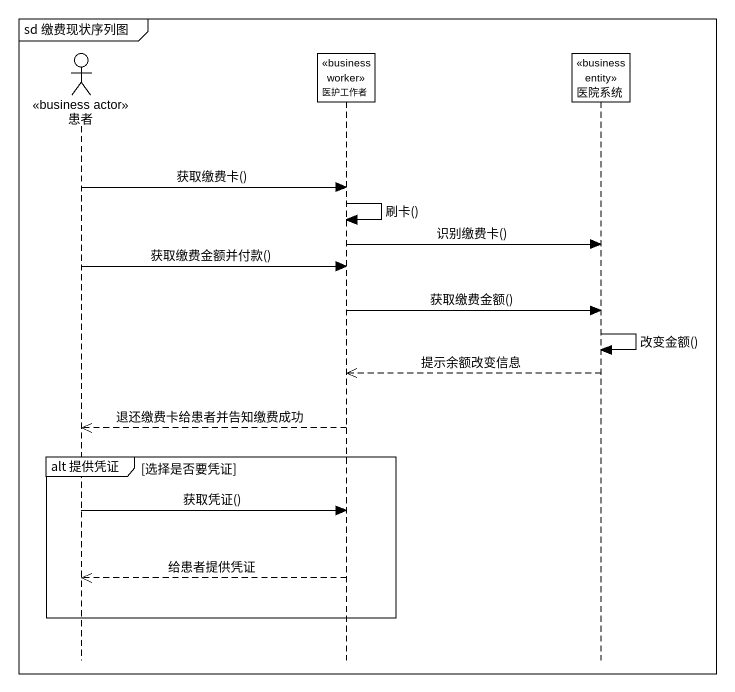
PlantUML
@startuml
mainframe sd 缴费现状序列图
hide footbox
actor 患者 <<business actor>>
participant 医护工作者 <<business worker>>
participant 医院系统 <<business entity>>

患者 -> 医护工作者 : 获取缴费卡()
医护工作者 -> 医护工作者 : 刷卡()
医护工作者 -> 医院系统 : 识别缴费卡()
患者 -> 医护工作者 : 获取缴费金额并付款()
医护工作者 -> 医院系统 : 获取缴费金额()
医院系统 -> 医院系统 : 改变金额()
医院系统 -->> 医护工作者 : 提示余额改变信息
医护工作者 -->> 患者 : 退还缴费卡给患者并告知缴费成功
group alt 提供凭证 [选择是否要凭证]
  患者 -> 医护工作者 : 获取凭证()
  医护工作者 -->> 患者 : 给患者提供凭证
end
@enduml
